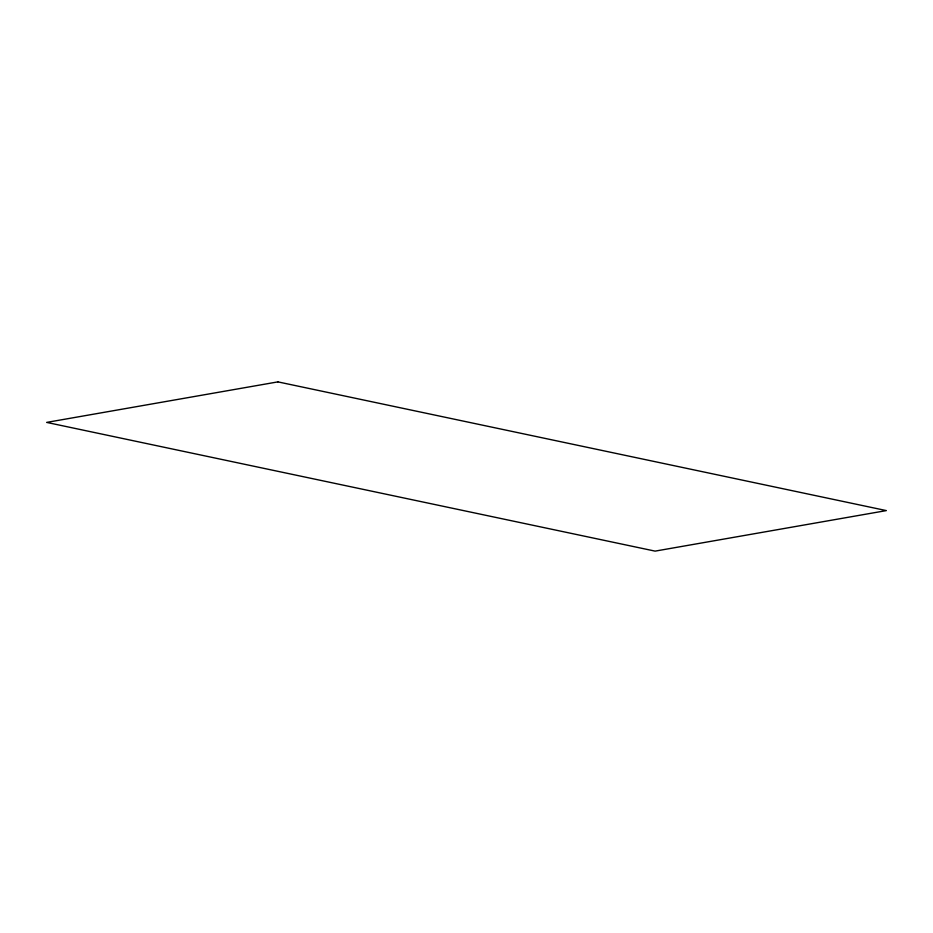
<?xml version="1.0" encoding="UTF-8"?>
<svg xmlns="http://www.w3.org/2000/svg" width="933" height="933" viewBox="0 0 933 933"><rect width="100%" height="100%" fill="white"/><g stroke="black" fill="none" stroke-linecap="round" stroke-linejoin="round"><path stroke-width="1.4" d="M277.894 381.877L46.65 422.404L655.106 551.123L886.35 510.596L277.894 381.877"/></g></svg>
